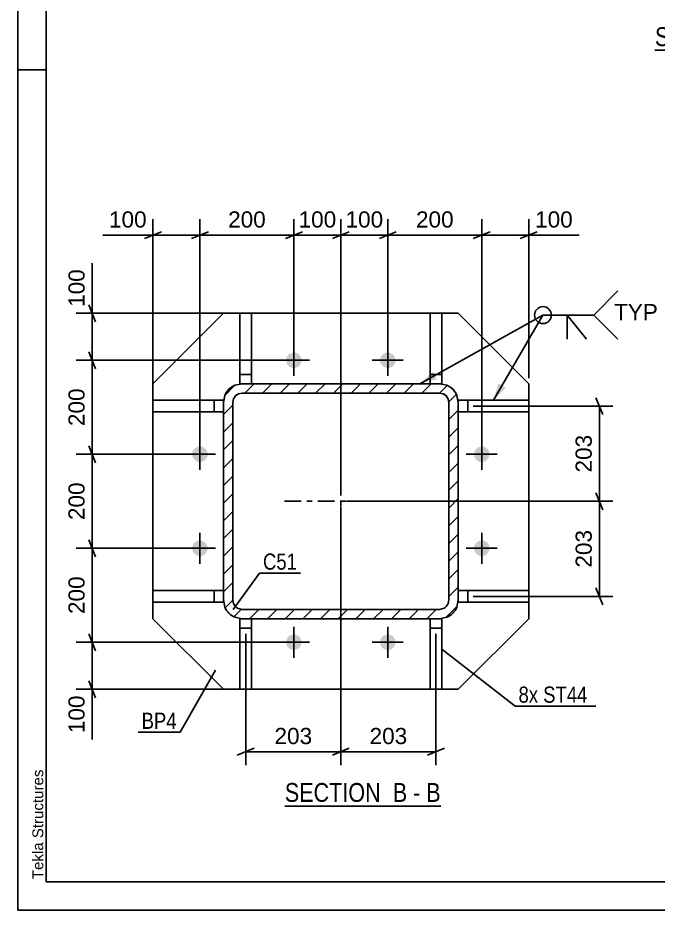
# Model space of a CAD drawing. Header units: millimetres. Extents: x -496 to 256, y -947 to 232.
# Drawn here: x -337.7 to -224.1, y -188.1 to -29.8 of the extents above; entities that cross this region are included whole.
import ezdxf

# ---------------------------------------------------------------- set-up
doc = ezdxf.new("R2010")
doc.units = ezdxf.units.MM
doc.linetypes.add('DXK_LINE_DOT2', pattern=[3.9198, 1.9599, -1.9599])
doc.linetypes.add('DXK_LINE_DOT3', pattern=[5.9187, 2.979, -0.9799, 0.9799, -0.9799])
doc.styles.add('Arial', font='ARIAL.TTF', dxfattribs={"height": 0.2})
doc.styles.add('Arial Narrow', font='ARIALN.TTF', dxfattribs={"height": 0.2})

# ---------------------------------------------------------------- blocks, each defined once
blk = doc.blocks.new('Unknown-284932164-1134')
at = {"color": 5, "linetype": 'Continuous'}
for p, q in [((-337.7, 231.92), (-337.7, -188.08)), ((-332.7, 226.92), (-332.7, -183.08)), ((-332.7, -39.08), (-337.7, -39.08)), ((-332.7, -183.08), (251.3, -183.08)), ((-337.7, -188.08), (256.3, -188.08))]:
    blk.add_line(p, q, dxfattribs=at)
at = {"color": 174, "linetype": 'Continuous', "style": 'Arial'}
blk.add_text('Tekla Structures', height=1.9102, rotation=90, dxfattribs=at).set_placement((-333.2, -182.58))
blk = doc.blocks.new('Unknown-284932164-11 - 9554')
at = {"color": 6, "linetype": 'Continuous'}
blk.add_line((-290.34, -169.63), (-262.69, -169.63), dxfattribs=at)
at = {"color": 0, "linetype": 'Continuous'}
for points in [[(-272.23, -168.88), (-272.23, -165.38), (-290.34, -165.38), (-290.34, -168.88)], [(-268.62, -168.88), (-268.62, -165.38), (-271.18, -165.38), (-271.18, -168.88)], [(-266.3, -168.88), (-266.3, -165.38), (-267.57, -165.38), (-267.57, -168.88)], [(-262.69, -168.88), (-262.69, -165.38), (-265.25, -165.38), (-265.25, -168.88)]]:
    blk.add_wipeout(points, dxfattribs=at)
at = {"color": 7, "linetype": 'Continuous', "style": 'Arial Narrow'}
for s, p in [('SECTION ', (-290.34, -168.88)), ('B', (-271.18, -168.88)), ('B', (-265.25, -168.88)), ('-', (-267.57, -168.88))]:
    blk.add_text(s, height=3.34, dxfattribs=at).set_placement(p)
blk = doc.blocks.new('Unknown-284932164-13 - 8231')
at = {"color": 6, "linetype": 'Continuous'}
blk.add_line((-224.67, -35.6), (-197.02, -35.6), dxfattribs=at)
at = {"color": 0, "linetype": 'Continuous'}
for points in [[(-206.56, -34.85), (-206.56, -31.35), (-224.67, -31.35), (-224.67, -34.85)], [(-202.96, -34.85), (-202.96, -31.35), (-205.51, -31.35), (-205.51, -34.85)], [(-200.63, -34.85), (-200.63, -31.35), (-201.91, -31.35), (-201.91, -34.85)], [(-197.02, -34.85), (-197.02, -31.35), (-199.58, -31.35), (-199.58, -34.85)]]:
    blk.add_wipeout(points, dxfattribs=at)
at = {"color": 7, "linetype": 'Continuous', "style": 'Arial Narrow'}
for s, p in [('SECTION ', (-224.67, -34.85)), ('A', (-205.51, -34.85)), ('A', (-199.58, -34.85)), ('-', (-201.91, -34.85))]:
    blk.add_text(s, height=3.34, dxfattribs=at).set_placement(p)
blk = doc.blocks.new('Part-284932164-9560 - 9554')
at = {"color": 2, "linetype": 'Continuous'}
for p, q in [((-298.32, -94.74), (-298.32, -82.24)), ((-298.32, -82.24), (-296.23, -82.24)), ((-296.23, -82.24), (-296.23, -94.74)), ((-298.32, -93.07), (-296.23, -93.07)), ((-298.32, -94.74), (-297.9, -94.74))]:
    blk.add_line(p, q, dxfattribs=at)
at = {"color": 7, "linetype": 'DXK_LINE_DOT2'}
blk.add_line((-296.23, -94.74), (-297.9, -94.74), dxfattribs=at)
blk = doc.blocks.new('Part-284932164-9559 - 9554')
at = {"color": 2, "linetype": 'Continuous'}
for p, q in [((-301.23, -82.24), (-313.73, -94.74)), ((-301.23, -82.24), (-298.32, -82.24)), ((-264.57, -82.24), (-296.23, -82.24)), ((-259.57, -82.24), (-262.48, -82.24)), ((-259.57, -82.24), (-247.07, -94.74)), ((-313.73, -94.74), (-313.73, -97.65)), ((-247.07, -94.74), (-247.07, -97.65)), ((-313.73, -99.74), (-313.73, -131.4)), ((-247.07, -99.74), (-247.07, -131.4)), ((-313.73, -133.49), (-313.73, -136.41)), ((-247.07, -133.49), (-247.07, -136.41)), ((-301.23, -148.9), (-313.73, -136.41)), ((-247.07, -136.41), (-259.57, -148.9)), ((-298.32, -148.9), (-301.23, -148.9)), ((-264.57, -148.9), (-296.23, -148.9)), ((-259.57, -148.9), (-262.48, -148.9))]:
    blk.add_line(p, q, dxfattribs=at)
at = {"color": 7, "linetype": 'DXK_LINE_DOT2'}
for p, q in [((-298.32, -82.24), (-296.23, -82.24)), ((-262.48, -82.24), (-264.57, -82.24)), ((-313.73, -97.65), (-313.73, -99.74)), ((-247.07, -97.65), (-247.07, -99.74)), ((-313.73, -131.4), (-313.73, -133.49)), ((-247.07, -131.4), (-247.07, -133.49)), ((-298.32, -148.9), (-296.23, -148.9)), ((-262.48, -148.9), (-264.57, -148.9))]:
    blk.add_line(p, q, dxfattribs=at)
blk = doc.blocks.new('Part-284932164-9561 - 9554')
at = {"color": 2, "linetype": 'Continuous'}
for p, q in [((-264.57, -82.24), (-264.57, -94.74)), ((-262.48, -82.24), (-264.57, -82.24)), ((-262.48, -82.24), (-262.48, -94.74)), ((-262.48, -93.07), (-264.57, -93.07)), ((-262.48, -94.74), (-262.9, -94.74))]:
    blk.add_line(p, q, dxfattribs=at)
at = {"color": 7, "linetype": 'DXK_LINE_DOT2'}
blk.add_line((-264.57, -94.74), (-262.9, -94.74), dxfattribs=at)
blk = doc.blocks.new('Part-284932164-9562 - 9554')
at = {"color": 2, "linetype": 'Continuous'}
for p, q in [((-298.32, -148.9), (-298.32, -136.4)), ((-298.32, -136.4), (-297.9, -136.4)), ((-296.23, -136.4), (-296.23, -148.9)), ((-298.32, -138.07), (-296.23, -138.07)), ((-296.23, -148.9), (-298.32, -148.9))]:
    blk.add_line(p, q, dxfattribs=at)
at = {"color": 7, "linetype": 'DXK_LINE_DOT2'}
blk.add_line((-296.23, -136.4), (-297.9, -136.4), dxfattribs=at)
blk = doc.blocks.new('Part-284932164-9563 - 9554')
at = {"color": 2, "linetype": 'Continuous'}
for p, q in [((-264.57, -148.9), (-264.57, -136.4)), ((-262.9, -136.4), (-262.48, -136.4)), ((-262.48, -136.4), (-262.48, -148.9)), ((-262.48, -138.07), (-264.57, -138.07)), ((-262.48, -148.9), (-264.57, -148.9))]:
    blk.add_line(p, q, dxfattribs=at)
at = {"color": 7, "linetype": 'DXK_LINE_DOT2'}
blk.add_line((-262.9, -136.4), (-264.57, -136.4), dxfattribs=at)
blk = doc.blocks.new('Part-284932164-9564 - 9554')
at = {"color": 2, "linetype": 'Continuous'}
for p, q in [((-259.56, -131.4), (-247.06, -131.4)), ((-257.9, -131.4), (-257.9, -133.49)), ((-247.06, -131.4), (-247.06, -133.49)), ((-259.56, -133.07), (-259.56, -133.49)), ((-259.56, -133.49), (-247.06, -133.49))]:
    blk.add_line(p, q, dxfattribs=at)
at = {"color": 7, "linetype": 'DXK_LINE_DOT2'}
blk.add_line((-259.56, -131.4), (-259.56, -133.07), dxfattribs=at)
blk = doc.blocks.new('Part-284932164-9565 - 9554')
at = {"color": 2, "linetype": 'Continuous'}
for p, q in [((-259.56, -97.65), (-259.56, -98.07)), ((-259.56, -97.65), (-247.06, -97.65)), ((-257.9, -97.65), (-257.9, -99.74)), ((-247.06, -97.65), (-247.06, -99.74)), ((-247.06, -99.74), (-259.56, -99.74))]:
    blk.add_line(p, q, dxfattribs=at)
at = {"color": 7, "linetype": 'DXK_LINE_DOT2'}
blk.add_line((-259.56, -98.07), (-259.56, -99.74), dxfattribs=at)
blk = doc.blocks.new('Part-284932164-9566 - 9554')
at = {"color": 2, "linetype": 'Continuous'}
for p, q in [((-313.73, -133.49), (-313.73, -131.4)), ((-301.23, -131.4), (-313.73, -131.4)), ((-302.9, -131.4), (-302.9, -133.49)), ((-301.23, -133.49), (-313.73, -133.49)), ((-301.23, -133.07), (-301.23, -133.49))]:
    blk.add_line(p, q, dxfattribs=at)
at = {"color": 7, "linetype": 'DXK_LINE_DOT2'}
blk.add_line((-301.23, -131.4), (-301.23, -133.07), dxfattribs=at)
blk = doc.blocks.new('Part-284932164-9567 - 9554')
at = {"color": 2, "linetype": 'Continuous'}
for p, q in [((-313.73, -99.74), (-313.73, -97.65)), ((-313.73, -97.65), (-301.23, -97.65)), ((-302.9, -97.65), (-302.9, -99.74)), ((-301.23, -97.65), (-301.23, -98.07)), ((-301.23, -99.74), (-313.73, -99.74))]:
    blk.add_line(p, q, dxfattribs=at)
at = {"color": 7, "linetype": 'DXK_LINE_DOT2'}
blk.add_line((-301.23, -98.07), (-301.23, -99.74), dxfattribs=at)
blk = doc.blocks.new('Part-284932164-9609 - 9554')
at = {"linetype": 'Continuous'}
h = blk.add_hatch(dxfattribs=at)
h.set_pattern_fill('', scale=0.7, style=0, pattern_type=0)
h.set_pattern_definition([(45, (-299.174, -94.9917), (-1.571545, 1.571545), [])])
h.paths.add_polyline_path([(-297.9, -94.74), (-299.17, -94.99), (-300.26, -95.71), (-300.98, -96.8), (-301.23, -98.07), (-301.23, -133.07), (-300.98, -134.35), (-300.26, -135.43), (-299.17, -136.15), (-297.9, -136.4), (-262.9, -136.4), (-261.62, -136.15), (-260.54, -135.43), (-259.82, -134.35), (-259.57, -133.07), (-259.57, -98.07), (-259.82, -96.8), (-260.54, -95.71), (-261.62, -94.99), (-262.9, -94.74)])
h.paths.add_polyline_path([(-262.26, -96.53), (-261.72, -96.89), (-261.36, -97.43), (-261.23, -98.07), (-261.23, -133.07), (-261.36, -133.71), (-261.72, -134.25), (-262.26, -134.61), (-262.9, -134.74), (-297.9, -134.74), (-298.54, -134.61), (-299.08, -134.25), (-299.44, -133.71), (-299.57, -133.07), (-299.57, -98.07), (-299.44, -97.43), (-299.08, -96.89), (-298.54, -96.53), (-297.9, -96.4), (-262.9, -96.4)])
at = {"color": 7, "linetype": 'DXK_LINE_DOT2'}
for p, q in [((-299.17, -94.99), (-297.9, -94.74)), ((-297.9, -94.74), (-262.9, -94.74)), ((-262.9, -94.74), (-261.62, -94.99)), ((-297.9, -96.4), (-298.54, -96.53)), ((-297.9, -96.4), (-262.9, -96.4)), ((-262.26, -96.53), (-262.9, -96.4)), ((-301.23, -98.07), (-300.98, -96.8)), ((-301.23, -98.07), (-301.23, -133.07)), ((-299.44, -97.43), (-299.57, -98.07)), ((-299.57, -133.07), (-299.57, -98.07)), ((-261.23, -98.07), (-261.36, -97.43)), ((-261.23, -133.07), (-261.23, -98.07)), ((-259.82, -96.8), (-259.57, -98.07)), ((-259.57, -98.07), (-259.57, -133.07)), ((-300.98, -134.35), (-301.23, -133.07)), ((-299.57, -133.07), (-299.44, -133.71)), ((-261.36, -133.71), (-261.23, -133.07)), ((-259.57, -133.07), (-259.82, -134.35)), ((-298.54, -134.61), (-297.9, -134.74)), ((-297.9, -134.74), (-262.9, -134.74)), ((-262.9, -134.74), (-262.26, -134.61)), ((-297.9, -136.4), (-299.17, -136.15)), ((-297.9, -136.4), (-262.9, -136.4)), ((-261.62, -136.15), (-262.9, -136.4))]:
    blk.add_line(p, q, dxfattribs=at)
at = {"color": 2, "linetype": 'Continuous'}
for p, q in [((-297.9, -94.74), (-299.17, -94.99)), ((-297.9, -94.74), (-262.9, -94.74)), ((-261.62, -94.99), (-262.9, -94.74)), ((-298.54, -96.53), (-297.9, -96.4)), ((-297.9, -96.4), (-262.9, -96.4)), ((-262.9, -96.4), (-262.26, -96.53)), ((-300.98, -96.8), (-301.23, -98.07)), ((-301.23, -133.07), (-301.23, -98.07)), ((-299.57, -98.07), (-299.44, -97.43)), ((-299.57, -133.07), (-299.57, -98.07)), ((-261.36, -97.43), (-261.23, -98.07)), ((-261.23, -133.07), (-261.23, -98.07)), ((-259.57, -98.07), (-259.82, -96.8)), ((-259.57, -133.07), (-259.57, -98.07)), ((-301.23, -133.07), (-300.98, -134.35)), ((-299.44, -133.71), (-299.57, -133.07)), ((-261.23, -133.07), (-261.36, -133.71)), ((-259.82, -134.35), (-259.57, -133.07)), ((-297.9, -134.74), (-298.54, -134.61)), ((-297.9, -134.74), (-262.9, -134.74)), ((-262.26, -134.61), (-262.9, -134.74)), ((-299.17, -136.15), (-297.9, -136.4)), ((-297.9, -136.4), (-262.9, -136.4)), ((-262.9, -136.4), (-261.62, -136.15))]:
    blk.add_line(p, q, dxfattribs=at)
at = {"color": 7, "linetype": 'DXK_LINE_DOT3'}
for p, q in [((-280.4, -105.57), (-280.4, -125.57)), ((-290.4, -115.57), (-270.4, -115.57))]:
    blk.add_line(p, q, dxfattribs=at)
at = {"color": 7, "linetype": 'DXK_LINE_DOT2'}
for centre, radius, start, end in [((-297.9, -98.07), 3.33, 112.5, 157.5), ((-262.9, -98.07), 3.33, 22.5, 67.5), ((-297.9, -98.07), 1.67, 112.5, 157.5), ((-262.9, -98.07), 1.67, 22.5, 67.5), ((-297.9, -133.07), 3.33, 202.5, 247.5), ((-297.9, -133.07), 1.67, 202.5, 247.5), ((-262.9, -133.07), 1.67, 292.5, 337.5), ((-262.9, -133.07), 3.33, 292.5, 337.5)]:
    blk.add_arc(centre, radius, start, end, dxfattribs=at)
at = {"color": 2, "linetype": 'Continuous'}
for centre, radius, start, end in [((-297.9, -98.07), 3.33, 112.5, 157.5), ((-262.9, -98.07), 3.33, 22.5, 67.5), ((-297.9, -98.07), 1.67, 112.5, 157.5), ((-262.9, -98.07), 1.67, 22.5, 67.5), ((-297.9, -133.07), 3.33, 202.5, 247.5), ((-297.9, -133.07), 1.67, 202.5, 247.5), ((-262.9, -133.07), 1.67, 292.5, 337.5), ((-262.9, -133.07), 3.33, 292.5, 337.5)]:
    blk.add_arc(centre, radius, start, end, dxfattribs=at)
blk = doc.blocks.new('Bolt-284932164-9610 - 9554')
at = {"linetype": 'Continuous'}
for points in [[(-288.73, -89.2, -1), (-288.73, -91.95, -1)], [(-272.07, -89.2, -1), (-272.07, -91.95, -1)], [(-305.4, -105.86, -1), (-305.4, -108.61, -1)], [(-255.4, -105.86, -1), (-255.4, -108.61, -1)], [(-305.4, -122.53, -1), (-305.4, -125.28, -1)], [(-255.4, -122.53, -1), (-255.4, -125.28, -1)], [(-288.73, -139.2, -1), (-288.73, -141.95, -1)], [(-272.07, -139.2, -1), (-272.07, -141.95, -1)]]:
    blk.add_hatch(color=1, dxfattribs=at).paths.add_polyline_path(points)
at = {"color": 1, "linetype": 'Continuous'}
for p, q in [((-288.73, -87.82), (-288.73, -93.32)), ((-272.07, -87.82), (-272.07, -93.32)), ((-291.48, -90.57), (-285.98, -90.57)), ((-274.82, -90.57), (-269.32, -90.57)), ((-305.4, -104.49), (-305.4, -109.99)), ((-255.4, -104.49), (-255.4, -109.99)), ((-308.15, -107.24), (-302.65, -107.24)), ((-258.15, -107.24), (-252.65, -107.24)), ((-305.4, -121.15), (-305.4, -126.65)), ((-255.4, -121.15), (-255.4, -126.65)), ((-308.15, -123.9), (-302.65, -123.9)), ((-258.15, -123.9), (-252.65, -123.9)), ((-288.73, -137.82), (-288.73, -143.32)), ((-272.07, -137.82), (-272.07, -143.32)), ((-291.48, -140.57), (-285.98, -140.57)), ((-274.82, -140.57), (-269.32, -140.57))]:
    blk.add_line(p, q, dxfattribs=at)
blk = doc.blocks.new('StraightDimension-284932164-17347 - 9554')
at = {"color": 7, "linetype": 'Continuous'}
for p, q in [((-305.4, -106.24), (-305.4, -65.53)), ((-288.73, -89.57), (-288.73, -65.53)), ((-303.9, -67.78), (-306.9, -68.98)), ((-290.23, -68.98), (-287.23, -67.78)), ((-305.4, -68.38), (-288.73, -68.38))]:
    blk.add_line(p, q, dxfattribs=at)
at = {"color": 0}
blk.add_wipeout([(-293.13, -67.63), (-293.13, -63.43), (-301, -63.43), (-301, -67.63)], dxfattribs=at)
at = {"color": 3, "style": 'Arial'}
blk.add_text('200', height=2.865, dxfattribs=at).set_placement((-300.4, -67.03))
blk = doc.blocks.new('StraightDimension-284932164-13255 - 9554')
at = {"color": 7, "linetype": 'Continuous'}
for p, q in [((-280.4, -116.57), (-280.4, -162.38)), ((-297.27, -139.07), (-297.27, -162.38)), ((-295.77, -159.38), (-298.77, -160.58)), ((-281.9, -160.58), (-278.9, -159.38)), ((-297.27, -159.98), (-280.4, -159.98))]:
    blk.add_line(p, q, dxfattribs=at)
at = {"color": 0}
blk.add_wipeout([(-284.9, -159.23), (-284.9, -155.03), (-292.77, -155.03), (-292.77, -159.23)], dxfattribs=at)
at = {"color": 3, "style": 'Arial'}
blk.add_text('203', height=2.865, dxfattribs=at).set_placement((-292.17, -158.63))
blk = doc.blocks.new('StraightDimension-284932164-13270 - 9554')
at = {"color": 7, "linetype": 'Continuous'}
for p, q in [((-233.94, -117.07), (-235.14, -114.07)), ((-279.4, -115.57), (-232.14, -115.57)), ((-234.54, -132.45), (-234.54, -115.57)), ((-235.14, -130.95), (-233.94, -133.95)), ((-256.9, -132.45), (-232.14, -132.45))]:
    blk.add_line(p, q, dxfattribs=at)
at = {"color": 0}
blk.add_wipeout([(-235.29, -120.07), (-239.49, -120.07), (-239.49, -127.94), (-235.29, -127.94)], dxfattribs=at)
at = {"color": 3, "style": 'Arial'}
blk.add_text('203', height=2.865, rotation=90.0002, dxfattribs=at).set_placement((-235.89, -127.34))
blk = doc.blocks.new('StraightDimension-284932164-13219 - 9554')
at = {"color": 7, "linetype": 'Continuous'}
for p, q in [((-299.32, -82.24), (-327.36, -82.24)), ((-325.11, -80.74), (-323.91, -83.74)), ((-324.51, -90.57), (-324.51, -82.24)), ((-323.91, -92.07), (-325.11, -89.07)), ((-289.73, -90.57), (-327.36, -90.57))]:
    blk.add_line(p, q, dxfattribs=at)
at = {"color": 0}
blk.add_wipeout([(-325.26, -73.84), (-329.46, -73.84), (-329.46, -81.71), (-325.26, -81.71)], dxfattribs=at)
at = {"color": 7, "linetype": 'Continuous'}
blk.add_line((-324.51, -82.24), (-324.51, -73.32), dxfattribs=at)
blk.add_line((-324.51, -82.24), (-324.51, -73.32), dxfattribs=at)
at = {"color": 3, "style": 'Arial'}
blk.add_text('100', height=2.865, rotation=90.0002, dxfattribs=at).set_placement((-325.86, -81.11))
blk = doc.blocks.new('StraightDimension-284932164-13223 - 9554')
at = {"color": 7, "linetype": 'Continuous'}
for p, q in [((-325.11, -139.07), (-323.91, -142.07)), ((-289.73, -140.57), (-327.36, -140.57)), ((-324.51, -148.9), (-324.51, -140.57)), ((-323.91, -150.4), (-325.11, -147.4)), ((-299.32, -148.9), (-327.36, -148.9))]:
    blk.add_line(p, q, dxfattribs=at)
at = {"color": 0}
blk.add_wipeout([(-325.26, -149.43), (-329.46, -149.43), (-329.46, -157.3), (-325.26, -157.3)], dxfattribs=at)
at = {"color": 7, "linetype": 'Continuous'}
blk.add_line((-324.51, -148.9), (-324.51, -157.83), dxfattribs=at)
blk.add_line((-324.51, -148.9), (-324.51, -157.83), dxfattribs=at)
at = {"color": 3, "style": 'Arial'}
blk.add_text('100', height=2.865, rotation=90.0002, dxfattribs=at).set_placement((-325.86, -156.7))
blk = doc.blocks.new('StraightDimension-284932164-17334 - 9554')
at = {"color": 7, "linetype": 'Continuous'}
for p, q in [((-323.91, -92.07), (-325.11, -89.07)), ((-289.73, -90.57), (-327.36, -90.57)), ((-324.51, -107.24), (-324.51, -90.57)), ((-325.11, -105.74), (-323.91, -108.74)), ((-306.4, -107.24), (-327.36, -107.24))]:
    blk.add_line(p, q, dxfattribs=at)
at = {"color": 0}
blk.add_wipeout([(-325.26, -94.97), (-329.46, -94.97), (-329.46, -102.84), (-325.26, -102.84)], dxfattribs=at)
at = {"color": 3, "style": 'Arial'}
blk.add_text('200', height=2.865, rotation=90.0002, dxfattribs=at).set_placement((-325.86, -102.24))
blk = doc.blocks.new('StraightDimension-284932164-13254 - 9554')
at = {"color": 7, "linetype": 'Continuous'}
for p, q in [((-280.4, -116.57), (-280.4, -162.38)), ((-263.52, -139.07), (-263.52, -162.38)), ((-278.9, -159.38), (-281.9, -160.58)), ((-265.02, -160.58), (-262.02, -159.38)), ((-280.4, -159.98), (-263.52, -159.98))]:
    blk.add_line(p, q, dxfattribs=at)
at = {"color": 0}
blk.add_wipeout([(-268.03, -159.23), (-268.03, -155.03), (-275.9, -155.03), (-275.9, -159.23)], dxfattribs=at)
at = {"color": 3, "style": 'Arial'}
blk.add_text('203', height=2.865, dxfattribs=at).set_placement((-275.3, -158.63))
blk = doc.blocks.new('StraightDimension-284932164-13269 - 9554')
at = {"color": 7, "linetype": 'Continuous'}
for p, q in [((-233.94, -100.2), (-235.14, -97.2)), ((-256.9, -98.7), (-232.14, -98.7)), ((-234.54, -115.57), (-234.54, -98.7)), ((-235.14, -114.07), (-233.94, -117.07)), ((-279.4, -115.57), (-232.14, -115.57))]:
    blk.add_line(p, q, dxfattribs=at)
at = {"color": 0}
blk.add_wipeout([(-235.29, -103.2), (-239.49, -103.2), (-239.49, -111.07), (-235.29, -111.07)], dxfattribs=at)
at = {"color": 3, "style": 'Arial'}
blk.add_text('203', height=2.865, rotation=90.0002, dxfattribs=at).set_placement((-235.89, -110.47))
blk = doc.blocks.new('StraightDimension-284932164-17330 - 9554')
at = {"color": 7, "linetype": 'Continuous'}
for p, q in [((-323.91, -125.4), (-325.11, -122.4)), ((-306.4, -123.9), (-327.36, -123.9)), ((-324.51, -140.57), (-324.51, -123.9)), ((-325.11, -139.07), (-323.91, -142.07)), ((-289.73, -140.57), (-327.36, -140.57))]:
    blk.add_line(p, q, dxfattribs=at)
at = {"color": 0}
blk.add_wipeout([(-325.26, -128.3), (-329.46, -128.3), (-329.46, -136.17), (-325.26, -136.17)], dxfattribs=at)
at = {"color": 3, "style": 'Arial'}
blk.add_text('200', height=2.865, rotation=90.0002, dxfattribs=at).set_placement((-325.86, -135.57))
blk = doc.blocks.new('StraightDimension-284932164-17332 - 9554')
at = {"color": 7, "linetype": 'Continuous'}
for p, q in [((-323.91, -108.74), (-325.11, -105.74)), ((-306.4, -107.24), (-327.36, -107.24)), ((-324.51, -123.9), (-324.51, -107.24)), ((-325.11, -122.4), (-323.91, -125.4)), ((-306.4, -123.9), (-327.36, -123.9))]:
    blk.add_line(p, q, dxfattribs=at)
at = {"color": 0}
blk.add_wipeout([(-325.26, -111.64), (-329.46, -111.64), (-329.46, -119.51), (-325.26, -119.51)], dxfattribs=at)
at = {"color": 3, "style": 'Arial'}
blk.add_text('200', height=2.865, rotation=90.0002, dxfattribs=at).set_placement((-325.86, -118.91))
blk = doc.blocks.new('StraightDimension-284932164-17343 - 9554')
at = {"color": 7, "linetype": 'Continuous'}
for p, q in [((-255.4, -106.24), (-255.4, -65.53)), ((-247.07, -93.74), (-247.07, -65.53)), ((-256.9, -68.98), (-253.9, -67.78)), ((-245.57, -67.78), (-248.57, -68.98)), ((-255.4, -68.38), (-247.07, -68.38))]:
    blk.add_line(p, q, dxfattribs=at)
at = {"color": 0}
blk.add_wipeout([(-238.67, -67.63), (-238.67, -63.43), (-246.54, -63.43), (-246.54, -67.63)], dxfattribs=at)
at = {"color": 7, "linetype": 'Continuous'}
blk.add_line((-247.07, -68.38), (-238.14, -68.38), dxfattribs=at)
blk.add_line((-247.07, -68.38), (-238.14, -68.38), dxfattribs=at)
at = {"color": 3, "style": 'Arial'}
blk.add_text('100', height=2.865, dxfattribs=at).set_placement((-245.94, -67.03))
blk = doc.blocks.new('StraightDimension-284932164-17344 - 9554')
at = {"color": 7, "linetype": 'Continuous'}
for p, q in [((-272.07, -89.57), (-272.07, -65.53)), ((-255.4, -106.24), (-255.4, -65.53)), ((-270.57, -67.78), (-273.57, -68.98)), ((-256.9, -68.98), (-253.9, -67.78)), ((-272.07, -68.38), (-255.4, -68.38))]:
    blk.add_line(p, q, dxfattribs=at)
at = {"color": 0}
blk.add_wipeout([(-259.8, -67.63), (-259.8, -63.43), (-267.67, -63.43), (-267.67, -67.63)], dxfattribs=at)
at = {"color": 3, "style": 'Arial'}
blk.add_text('200', height=2.865, dxfattribs=at).set_placement((-267.07, -67.03))
blk = doc.blocks.new('StraightDimension-284932164-17345 - 9554')
at = {"color": 7, "linetype": 'Continuous'}
for p, q in [((-280.4, -114.57), (-280.4, -65.53)), ((-272.07, -89.57), (-272.07, -65.53)), ((-281.9, -68.98), (-278.9, -67.78)), ((-270.57, -67.78), (-273.57, -68.98)), ((-280.4, -68.38), (-272.07, -68.38))]:
    blk.add_line(p, q, dxfattribs=at)
at = {"color": 0}
blk.add_wipeout([(-272.3, -67.63), (-272.3, -63.43), (-280.17, -63.43), (-280.17, -67.63)], dxfattribs=at)
at = {"color": 3, "style": 'Arial'}
blk.add_text('100', height=2.865, dxfattribs=at).set_placement((-279.57, -67.03))
blk = doc.blocks.new('StraightDimension-284932164-17346 - 9554')
at = {"color": 7, "linetype": 'Continuous'}
for p, q in [((-288.73, -89.57), (-288.73, -65.53)), ((-280.4, -114.57), (-280.4, -65.53)), ((-290.23, -68.98), (-287.23, -67.78)), ((-278.9, -67.78), (-281.9, -68.98)), ((-288.73, -68.38), (-280.4, -68.38))]:
    blk.add_line(p, q, dxfattribs=at)
at = {"color": 0}
blk.add_wipeout([(-280.63, -67.63), (-280.63, -63.43), (-288.5, -63.43), (-288.5, -67.63)], dxfattribs=at)
at = {"color": 3, "style": 'Arial'}
blk.add_text('100', height=2.865, dxfattribs=at).set_placement((-287.9, -67.03))
blk = doc.blocks.new('StraightDimension-284932164-17348 - 9554')
at = {"color": 7, "linetype": 'Continuous'}
for p, q in [((-313.73, -96.65), (-313.73, -65.53)), ((-305.4, -106.24), (-305.4, -65.53)), ((-315.23, -68.98), (-312.23, -67.78)), ((-303.9, -67.78), (-306.9, -68.98)), ((-313.73, -68.38), (-305.4, -68.38))]:
    blk.add_line(p, q, dxfattribs=at)
at = {"color": 0}
blk.add_wipeout([(-314.26, -67.63), (-314.26, -63.43), (-322.13, -63.43), (-322.13, -67.63)], dxfattribs=at)
at = {"color": 7, "linetype": 'Continuous'}
blk.add_line((-313.73, -68.38), (-322.65, -68.38), dxfattribs=at)
blk.add_line((-313.73, -68.38), (-322.65, -68.38), dxfattribs=at)
at = {"color": 3, "style": 'Arial'}
blk.add_text('100', height=2.865, dxfattribs=at).set_placement((-321.53, -67.03))
blk = doc.blocks.new('Mark-284932164-13146 - 9554')
at = {"color": 0}
blk.add_wipeout([(-309.53, -155.93), (-309.53, -152.93), (-315.74, -152.93), (-315.74, -155.93)], dxfattribs=at)
blk.add_wipeout([(-309.53, -155.93), (-309.53, -152.93), (-315.74, -152.93), (-315.74, -155.93)], dxfattribs=at)
at = {"color": 30, "linetype": 'Continuous'}
for p in [(-302.64, -145.54), (-316.34, -156.53)]:
    blk.add_line(p, (-308.93, -156.53), dxfattribs=at)
at = {"color": 3, "style": 'Arial Narrow'}
blk.add_text('BP4', height=2.863, dxfattribs=at).set_placement((-315.74, -155.93))
blk = doc.blocks.new('Mark-284932164-9632 - 9554')
at = {"color": 0}
blk.add_wipeout([(-288.18, -127.7), (-288.18, -124.7), (-294.21, -124.7), (-294.21, -127.7)], dxfattribs=at)
blk.add_wipeout([(-288.18, -127.7), (-288.18, -124.7), (-294.21, -124.7), (-294.21, -127.7)], dxfattribs=at)
at = {"color": 30, "linetype": 'Continuous'}
for p, q in [((-299.52, -134.74), (-294.81, -128.3)), ((-294.81, -128.3), (-287.58, -128.3))]:
    blk.add_line(p, q, dxfattribs=at)
at = {"color": 3, "style": 'Arial Narrow'}
blk.add_text('C51', height=2.863, dxfattribs=at).set_placement((-294.21, -127.7))
blk = doc.blocks.new('MarkSet-284932164-13150 - 9554')
at = {"color": 0}
for points in [[(-245.41, -151.29), (-245.41, -148.29), (-248.88, -148.29), (-248.88, -151.29)], [(-236.65, -151.29), (-236.65, -148.29), (-244.51, -148.29), (-244.51, -151.29)]]:
    blk.add_wipeout(points, dxfattribs=at)
for points in [[(-245.41, -151.29), (-245.41, -148.29), (-248.88, -148.29), (-248.88, -151.29)], [(-236.65, -151.29), (-236.65, -148.29), (-244.51, -148.29), (-244.51, -151.29)]]:
    blk.add_wipeout(points, dxfattribs=at)
at = {"color": 30, "linetype": 'Continuous'}
for p, q in [((-262.48, -141.81), (-249.48, -151.89)), ((-249.48, -151.89), (-235.15, -151.89))]:
    blk.add_line(p, q, dxfattribs=at)
at = {"color": 3, "style": 'Arial Narrow'}
for s, p in [('8x', (-248.88, -151.29)), ('ST44', (-244.51, -151.29))]:
    blk.add_text(s, height=2.863, dxfattribs=at).set_placement(p)
blk = doc.blocks.new('WeldMark-284932164-13324 - 9554')
at = {"linetype": 'Continuous'}
for points in [[(-263.37, -93.93), (-266.36, -94.74), (-264.1, -92.62)], [(-251.16, -95.44), (-253.31, -97.65), (-252.46, -94.68)], [(-251.16, -95.44), (-253.31, -97.65), (-252.46, -94.68)]]:
    blk.add_hatch(color=30, dxfattribs=at).paths.add_polyline_path(points)
at = {"color": 30, "linetype": 'Continuous'}
for p, q in [((-266.36, -94.74), (-244.54, -82.56)), ((-253.31, -97.65), (-244.54, -82.56)), ((-253.31, -97.65), (-244.54, -82.56)), ((-244.54, -82.56), (-235.54, -82.56))]:
    blk.add_line(p, q, dxfattribs=at)
at = {"color": 3, "linetype": 'Continuous'}
for q in [(-236.83, -86.85), (-240.26, -86.85)]:
    blk.add_line((-240.26, -82.56), q, dxfattribs=at)
for start, end in [(90, 270), (270, 90)]:
    blk.add_arc((-244.54, -82.56), 1.5, start, end, dxfattribs=at)
at = {"color": 0, "linetype": 'Continuous'}
blk.add_wipeout([(-224.17, -83.46), (-224.17, -80.46), (-231.94, -80.46), (-231.94, -83.46)], dxfattribs=at)
blk.add_wipeout([(-224.17, -83.46), (-224.17, -80.46), (-231.94, -80.46), (-231.94, -83.46)], dxfattribs=at)
at = {"color": 3, "linetype": 'Continuous'}
for q in [(-231.26, -78.28), (-231.26, -86.85)]:
    blk.add_line((-235.54, -82.56), q, dxfattribs=at)
at = {"color": 3, "linetype": 'Continuous', "style": 'Arial'}
blk.add_text('TYP', height=2.865, dxfattribs=at).set_placement((-231.94, -83.46))

msp = doc.modelspace()

# ---------------------------------------------------------------- block references
for name in ['Unknown-284932164-1134', 'Part-284932164-9559 - 9554', 'Part-284932164-9560 - 9554', 'Part-284932164-9561 - 9554', 'Bolt-284932164-9610 - 9554', 'Part-284932164-9609 - 9554', 'Part-284932164-9567 - 9554', 'Part-284932164-9565 - 9554', 'Part-284932164-9566 - 9554', 'Part-284932164-9564 - 9554', 'Part-284932164-9562 - 9554', 'Part-284932164-9563 - 9554']:
    msp.add_blockref(name, (0, 0))

# ---------------------------------------------------------------- next in the draw order: block references
for name in ['Unknown-284932164-13 - 8231', 'StraightDimension-284932164-17347 - 9554', 'StraightDimension-284932164-13255 - 9554', 'Unknown-284932164-11 - 9554']:
    msp.add_blockref(name, (0, 0))

# ---------------------------------------------------------------- next in the draw order: block references
for name in ['StraightDimension-284932164-13219 - 9554', 'StraightDimension-284932164-13270 - 9554', 'StraightDimension-284932164-13223 - 9554']:
    msp.add_blockref(name, (0, 0))

# ---------------------------------------------------------------- next in the draw order: block references
for name in ['StraightDimension-284932164-17334 - 9554', 'StraightDimension-284932164-13254 - 9554', 'StraightDimension-284932164-17330 - 9554', 'Mark-284932164-13146 - 9554']:
    msp.add_blockref(name, (0, 0))

# ---------------------------------------------------------------- next in the draw order: block references
for name in ['StraightDimension-284932164-13269 - 9554', 'StraightDimension-284932164-17332 - 9554', 'Mark-284932164-9632 - 9554', 'MarkSet-284932164-13150 - 9554']:
    msp.add_blockref(name, (0, 0))

# ---------------------------------------------------------------- next in the draw order: block references
for name in ['StraightDimension-284932164-17348 - 9554', 'StraightDimension-284932164-17343 - 9554']:
    msp.add_blockref(name, (0, 0))

# ---------------------------------------------------------------- next in the draw order: block references
msp.add_blockref('StraightDimension-284932164-17344 - 9554', (0, 0))

# ---------------------------------------------------------------- next in the draw order: block references
for name in ['StraightDimension-284932164-17345 - 9554', 'WeldMark-284932164-13324 - 9554']:
    msp.add_blockref(name, (0, 0))

# ---------------------------------------------------------------- next in the draw order: block references
msp.add_blockref('StraightDimension-284932164-17346 - 9554', (0, 0))

doc.saveas('drawing.dxf')
